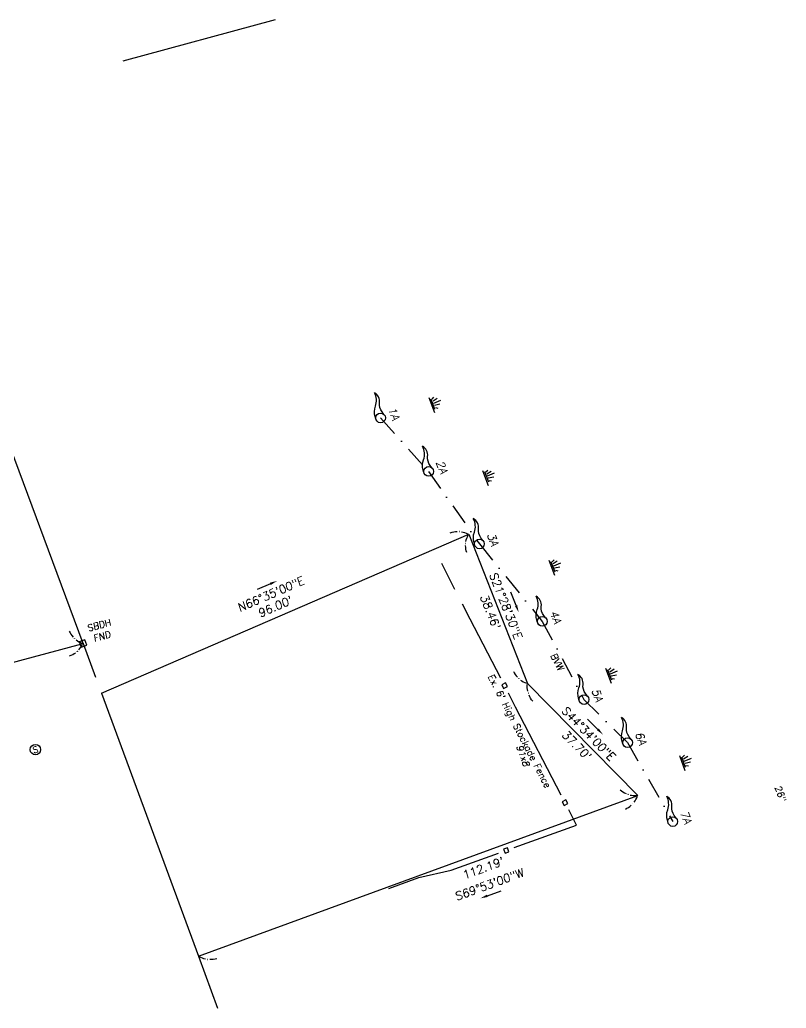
# Model space of a CAD drawing. Extents: x -724 to -209, y -320 to 248.
# Drawn here: x -392.6 to -208.8, y 11.3 to 248.5 of the extents above; entities that cross this region are included whole.
import ezdxf
from ezdxf.enums import TextEntityAlignment as Align

# ---------------------------------------------------------------- set-up
doc = ezdxf.new("R2010")
doc.units = 0
doc.header["$LTSCALE"] = 20
doc.header["$MEASUREMENT"] = 0
doc.linetypes.add('DASHDOT2', pattern=[0.5, 0.25, -0.125, 0, -0.125])
doc.layers.get('0').update_dxf_attribs({"linetype": 'CONTINUOUS'})
doc.layers.get('DEFPOINTS').update_dxf_attribs({"linetype": 'CONTINUOUS'})
for name, color, linetype in [('E_FENCE', 7, 'CONTINUOUS'), ('E_SEWER', 3, 'CONTINUOUS'), ('E_SURVEY', 7, 'CONTINUOUS'), ('E_TREE', 7, 'CONTINUOUS'), ('EPL', 30, 'CONTINUOUS'), ('ESPOT', 252, 'CONTINUOUS'), ('EWETLAND', 141, 'DASHDOT2'), ('LEPL', 2, 'CONTINUOUS'), ('WATER_BODY', 141, 'CONTINUOUS')]:
    doc.layers.add(name, color=color, linetype=linetype)
doc.styles.add('L100', font='simplex.shx', dxfattribs={"oblique": 4, "height": 2})
doc.styles.add('L80', font='simplex.shx', dxfattribs={"oblique": 4, "height": 1.6})
doc.styles.add('SHR', font='SIMPLEX', dxfattribs={"height": 0.75})

# ---------------------------------------------------------------- blocks, each defined once
blk = doc.blocks.new('F')
for points in [[(0, 25), (13, 25.5, -0.163222), (64.9, 10.5, 0.219526), (133.4, -1.5, -0.094278)], [(13.2, -21.2), (27.9, -15, -0.196424), (76, -14.2, 0.303202), (133.4, -1.5, -2.669258)]]:
    blk.add_lwpolyline(points, format="xyb")
blk.add_circle((0, 0), 25)
blk = doc.blocks.new('WETFLAG')
at = {"layer": 'WATER_BODY', "xscale": 0.0833333333, "yscale": 0.0833333333, "zscale": 0.0833333333, "rotation": 27.89688516726336}
blk.add_blockref('F', (8846.08, 6714.19), dxfattribs=at)
blk = doc.blocks.new('MARSH')
for p, q in [((-0.0073, 0.0282), (-0.0102, 0.1056)), ((-0.0766, 0.0022), (0.0834, 0.0022)), ((-0.0499, 0.027), (-0.0619, 0.0508)), ((-0.0575, 0.0161), (0.0525, 0.0161)), ((-0.0301, 0.0294), (-0.041, 0.0782)), ((0.0146, 0.0282), (0.0225, 0.083)), ((0.0404, 0.0282), (0.0533, 0.0496))]:
    blk.add_line(p, q)
blk = doc.blocks.new('BOUND')
for p, q in [((-0.035, 0.035), (-0.035, -0.035)), ((0.035, 0.035), (-0.035, 0.035)), ((0.035, -0.035), (0.035, 0.035)), ((-0.035, -0.035), (0.035, -0.035))]:
    blk.add_line(p, q)
blk.add_circle((0, 0), 0.00322)
blk = doc.blocks.new('STOCK')
for p, q in [((0.025, 0.025), (-0.025, 0.025)), ((-0.025, 0.025), (-0.025, -0.025)), ((0.025, -0.025), (0.025, 0.025)), ((-0.025, -0.025), (0.025, -0.025))]:
    blk.add_line(p, q)
blk = doc.blocks.new('X_ARROW')
blk.add_line((0.042, 0), (-0.132, 0))
blk.add_solid([(0.042, -0.015), (0.042, 0.015), (0.132, 0)])
blk = doc.blocks.new('PCOR')
blk.add_circle((0.09, 0.075), 0.00159)
for centre, radius, start, end in [((0.219, -0.171), 0.278, 122.8036, 139.2683), ((0.217, -0.184), 0.288, 94.2373, 111.1072)]:
    blk.add_arc(centre, radius, start, end)
blk = doc.blocks.new('SMH')
blk.add_circle((0, 0), 0.0625)
at = {"style": 'SHR'}
blk.add_text('S', height=0.075, dxfattribs=at).set_placement((0, -0.0375), align=Align.CENTER)

msp = doc.modelspace()

# ---------------------------------------------------------------- linework, layer by layer
at = {"layer": 'DEFPOINTS'}
for p, q in [((-373.03, 86.89), (-284.93, 125.04)), ((-373.03, 86.89), (-284.93, 125.04)), ((-471.9, 73.43), (-377.44, 98.85)), ((-373.03, 86.89), (-349.75, 23.79))]:
    msp.add_line(p, q, dxfattribs=at)
at = {"layer": 'E_FENCE'}
for p, q in [((-288.22, 111.82), (-291.38, 118.04)), ((-284.6, 104.68), (-286.41, 108.26)), ((-277.26, 90.48), (-284.6, 104.68)), ((-273.69, 83.57), (-275.42, 86.92)), ((-262.78, 62.44), (-273.69, 83.57)), ((-259.07, 55.24), (-260.95, 58.88)), ((-274.03, 49.86), (-259.07, 55.24)), ((-289.11, 44.43), (-277.79, 48.5)), ((-304.05, 40.02), (-296.89, 42.7)), ((-296.89, 42.7), (-289.11, 44.43))]:
    msp.add_line(p, q, dxfattribs=at)
at = {"layer": 'EPL'}
for p, q in [((-331.37, 248.48), (-367.91, 238.54)), ((-377.44, 98.85), (-423.67, 223.37)), ((-284.93, 125.04), (-270.85, 89.25)), ((-377.44, 98.85), (-374.46, 90.77)), ((-270.85, 89.25), (-244.39, 62.38)), ((-349.75, 23.79), (-244.39, 62.38)), ((-349.75, 23.79), (-345.15, 11.32))]:
    msp.add_line(p, q, dxfattribs=at)
at = {"layer": 'EWETLAND'}
msp.add_lwpolyline([(-306.08, 152.96), (-294.55, 140.1), (-282.36, 122.73), (-267.28, 104.14), (-257.28, 85.38), (-246.83, 75.04), (-235.99, 56.11)], dxfattribs=at)

# ---------------------------------------------------------------- block references
at = {"layer": 'E_FENCE', "xscale": 20, "yscale": 20, "zscale": 20}
for p, rotation in [((-276.34, 88.7), 297.3394444444444), ((-261.86, 60.66), 297.2963888888889), ((-275.91, 49.18), 19.78861111111111)]:
    msp.add_blockref('STOCK', p, dxfattribs=dict(at, rotation=rotation))
at = {"layer": 'E_SEWER', "xscale": 20, "yscale": 20, "zscale": 20, "rotation": 15.52791824801181}
msp.add_blockref('SMH', (-388.85, 73.36), dxfattribs=at)
at = {"layer": 'E_SURVEY', "xscale": 20, "yscale": 20, "zscale": 20, "rotation": 19.80048859425983}
msp.add_blockref('BOUND', (-377.43, 98.84), dxfattribs=at)
at = {"layer": 'EWETLAND'}
for name, p, xscale, yscale, zscale, rotation in [('WETFLAG', (2182.91, -5546.37), 0.5599999999999999, 0.5599999999999999, 0.5599999999999999, 76.39306160661367), ('MARSH', (-293.9, 156.11), 24, 24, 24, 290.3493488391887), ('WETFLAG', (2194.44, -5559.22), 0.5599999999999999, 0.5599999999999999, 0.5599999999999999, 76.39306160661367), ('MARSH', (-281, 138.63), 24, 24, 24, 290.3493488391887), ('WETFLAG', (2206.63, -5576.6), 0.5599999999999999, 0.5599999999999999, 0.5599999999999999, 76.39306160661367), ('MARSH', (-265.1, 117.06), 24, 24, 24, 290.3493488391887), ('WETFLAG', (2221.7, -5595.19), 0.5599999999999999, 0.5599999999999999, 0.5599999999999999, 76.39306160661367), ('MARSH', (-251.5, 91.14), 24, 24, 24, 290.3493488391887), ('WETFLAG', (2231.71, -5613.95), 0.5599999999999999, 0.5599999999999999, 0.5599999999999999, 76.39306160661367), ('WETFLAG', (2242.15, -5624.29), 0.5599999999999999, 0.5599999999999999, 0.5599999999999999, 76.39306160661367), ('MARSH', (-233.81, 70.23), 24, 24, 24, 290.3493488391887), ('WETFLAG', (2253, -5643.22), 0.5599999999999999, 0.5599999999999999, 0.5599999999999999, 76.39306160661367)]:
    msp.add_blockref(name, p, dxfattribs=dict(at, xscale=xscale, yscale=yscale, zscale=zscale, rotation=rotation))
at = {"layer": 'LEPL', "zscale": 20}
for name, p, xscale, yscale, rotation in [('PCOR', (-284.93, 125.04), 20, -20, 203.4166666666667), ('PCOR', (-284.93, 125.04), 20, -20, 291.4750000000003), ('X_ARROW', (-333.28, 112.81), 20, 20, 23.4166666666664), ('X_ARROW', (-273.89, 108.72), 20, 20, 291.4750000000003), ('PCOR', (-377.44, 98.85), -20, -20, 290.3666666666669), ('PCOR', (-377.44, 98.85), 20, 20, 195.0598708202151), ('PCOR', (-270.85, 89.25), -20, -20, 291.4750000000003), ('PCOR', (-270.85, 89.25), 20, -20, 314.5666666666669), ('X_ARROW', (-254.56, 78.83), 20, 20, 314.5666666666669), ('PCOR', (-244.39, 62.38), -20, -20, 314.5666666666669), ('PCOR', (-244.39, 62.38), 20, 20, 200.1166666666664), ('X_ARROW', (-279.65, 38.59), 20, 20, 200.1166666666664), ('PCOR', (-349.75, 23.79), -20, 20, 200.1166666666664)]:
    msp.add_blockref(name, p, dxfattribs=dict(at, xscale=xscale, yscale=yscale, rotation=rotation))

# ---------------------------------------------------------------- texts
at = {"layer": 'E_FENCE', "style": 'L80', "oblique": 4}
msp.add_text("Ex. 6' High Stockade Fence", height=1.6, rotation=297.2047, dxfattribs=at).set_placement((-280.39, 90.9))
at = {"layer": 'E_SURVEY', "style": 'L80', "oblique": 4}
for s, p in [('SBDH', (-373.37, 102.44)), ('FND', (-372.65, 99.79))]:
    msp.add_text(s, height=1.6, rotation=15.1314, dxfattribs=at).set_placement(p, align=Align.CENTER)
at = {"layer": 'E_TREE', "style": 'L80', "oblique": 4}
msp.add_text('26"', height=1.6, rotation=290.1958, dxfattribs=at).set_placement((-211.55, 64.32))
at = {"layer": 'ESPOT', "style": 'L80', "oblique": 12}
msp.add_text('91x8', height=1.6, rotation=290.2778, dxfattribs=at).set_placement((-273.57, 74.14))
at = {"layer": 'EWETLAND', "style": 'L80'}
for s, height, rotation, oblique, p in [('1A', 1.92, 290.2778, 12, (-304.32, 155.14)), ('2A', 1.92, 290.2778, 12, (-292.79, 142.29)), ('3A', 1.92, 290.2778, 12, (-280.59, 124.92)), ('4A', 1.92, 290.2778, 12, (-265.52, 106.33)), ('BVW', 1.6, 297.6221, 4, (-265.39, 95.94)), ('5A', 1.92, 290.2778, 12, (-255.51, 87.57)), ('6A', 1.92, 290.2778, 12, (-245.07, 77.22)), ('7A', 1.92, 290.2778, 12, (-234.23, 58.29))]:
    msp.add_text(s, height=height, rotation=rotation, dxfattribs=dict(at, oblique=oblique)).set_placement(p)
at = {"layer": 'LEPL', "char_height": 2, "style": 'L100'}
for s, insert, attachment_point, rotation in [('N66°35\'00"E', (-331.97, 109.78), 8, 23.4167), ('S21°28\'30"E', (-276.96, 107.51), 8, 291.475), ("96.00'", (-331.75, 108.6), 2, 23.4167), ("38.46'", (-278.82, 106.78), 2, 291.475), ('S44°34\'00"E', (-256.91, 76.52), 8, 314.5667), ("37.70'", (-258.34, 75.11), 2, 314.5667), ("112.19'", (-281.84, 45.88), 2, 20.1167), ('S69°53\'00"W', (-279.62, 40.09), 8, 20.1167)]:
    msp.add_mtext(s, dxfattribs=dict(at, insert=insert, attachment_point=attachment_point, rotation=rotation))

doc.saveas('drawing.dxf')
